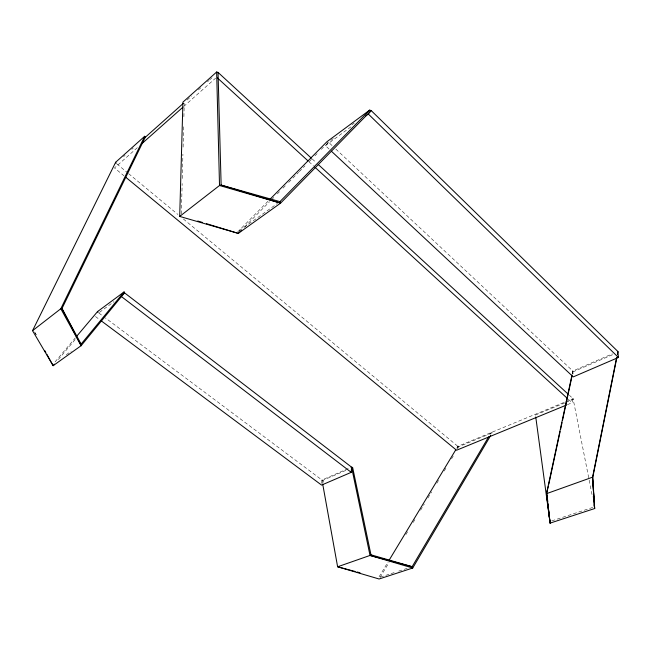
<?xml version="1.0" encoding="UTF-8"?>
<svg xmlns="http://www.w3.org/2000/svg" width="651" height="651" viewBox="0 0 651 651"><rect width="100%" height="100%" fill="white"/><g stroke="black" fill="none" stroke-linecap="round" stroke-linejoin="round"><path stroke-width="0.49" stroke-dasharray="3.25 2.44" d="M181.36 213.959L182.15 183.566M182.288 178.496L182.923 154.181M183.102 147.093L183.663 125.822M183.899 116.7L184.241 103.533M321.708 483.392L321.968 479.999L105.356 317.908M572.213 373.975L572.847 371.013L612.339 353.851M572.498 373.894L572.847 371.013L335.835 149.087M567.403 404.67L572.099 402.741L573.075 398.664L569.34 395.23M457.075 448.677L457.865 446.334L564.808 402.09M490.13 434.307L491.155 432.565L492.229 432.874L491.204 434.616M380.143 577.258L389.07 562.448M405.874 534.585L407.974 531.102M413.23 522.395L415.33 518.912M420.579 510.205L424.257 504.11M427.927 498.015L431.605 491.92M436.854 483.213L438.953 479.73M444.202 471.023L446.309 467.54M451.558 458.833L453.657 455.35M457.856 448.384L458.906 446.643L492.229 432.874M379.069 576.851L388.004 562.057M456.815 448.075L457.865 446.334L458.906 446.643M58.346 359.515L75.907 338.666M55.075 361.85L75.345 337.861M329.137 149.12L325.427 145.661L328.43 142.154L332.873 146.312M244.662 226.914L269.506 201.769M272.346 198.897L273.77 197.465M277.318 193.868L279.45 191.719M282.998 188.123L285.838 185.25M288.678 182.378L292.226 178.789M292.934 178.065L298.614 172.32M299.322 171.604L305.002 165.859M309.258 161.546L311.39 159.389M314.938 155.801L317.07 153.644M321.325 149.331L323.457 147.175M327.005 143.586L328.43 142.154M237.696 231.911L268.399 200.89M123.576 156.655L125.065 155.329M131.771 149.348L133.26 148.021M187.081 100.01L191.614 95.966M198.409 89.911L200.777 87.795M207.466 81.831L209.028 80.431M209.728 79.813L211.99 77.786M137.312 147.704L114.511 167.966L123.926 175.737M183.688 106.512L215.619 78.153M330.846 140.364L333.263 138.573M351.817 124.862L354.234 123.08M99.473 312.374L113.933 301.706M325.427 145.661L351.312 126.563M66.288 354.73L71.228 351.19M239.316 230.747L277.505 203.389M322.514 482.993L321.968 479.999L351.564 467.141M321.968 479.999L323.01 480.3L346.145 470.266M572.921 371.908L613.299 354.396M565.727 401.708L573.075 398.664L592.483 496.957M564.873 402.855L535.48 415.004L535.391 414.256L535.659 416.266M565.792 402.473L573.14 399.437L573.075 398.664M380.469 577.095L390.071 573.938M391.031 573.629L394.864 572.367M398.705 571.106L407.347 568.274M551.788 520.881L593.5 507.194M95.469 316.541L99.538 319.576M98.838 313.033L102.093 315.466M116.911 163.946L127.856 173.011M128.638 173.662L177.91 214.464M183.379 218.996L457.865 446.334M308.891 161.7L313.391 165.818M568.347 399.307L572.099 402.741M312.211 158.95L315.947 162.384M36.204 334.785L34.21 331.326L36.139 334.866M323.01 480.3L323.368 482.301M572.847 371.013L573.059 373.943"/><path stroke-width="0.98" d="M331.367 151.195L573.262 376.88L618.45 357.456L617.848 351.459L371.168 110.564L280.581 203.145L238.274 233.383L179.7 216.417L182.931 102.134L216.645 72.001L218.036 72.399L311.463 158.258M101.157 320.788L321.57 485.093L351.239 472.333L351.564 467.141L124.52 292.836L124.081 291.933L97.577 311.552L76.655 336.315M535.797 417.267L550.103 523.111L594.672 508.537L592.5 477.565L616.652 357.415M617.449 353.444L617.848 351.459L617.49 354.38M594.444 506.885L592.833 477.077L616.896 357.35M548.37 486.216L546.498 493.67L550.103 523.111L546.498 493.67L572.001 374.968M548.801 484.23L560.112 431.548M560.544 429.554L562.033 422.597M562.464 420.611L571.855 376.872M81.139 345.681L60.812 308.737L61.975 308.541L81.106 344.11L81.139 345.681L61.975 308.541L145.173 137.385L144.717 136.271L60.812 308.737L32.55 330.684L53.138 365.691L81.139 345.681L124.52 292.836L121.167 296.368L351.239 472.333M32.55 330.684L115.666 162.237L144.717 136.271M488.592 436.919L412.148 566.695L412.734 568.006L379.094 578.999L337.617 566.785L322.693 483.986M490.683 435.486L412.734 568.006L370.02 555.441L337.617 566.785L355.161 571.472M389.054 560.316L455.765 449.817M546.498 493.67L592.833 477.077M81.106 344.11L124.081 291.933M365.878 115.813L368.303 114.023L371.168 110.564L369.638 110.125L326.948 141.723L269.831 199.442M54.44 364.145L53.138 365.691L46.823 354.242M179.7 216.417L219.517 185.502L221.137 185.087L279.938 201.639L369.638 110.125M241.114 230.511L238.274 233.383L206.416 223.651M144.058 138.386L183.305 103.371M141.877 143.651L182.931 107.187M370.02 555.441L370.964 554.798L412.148 566.695L370.02 555.441L351.564 467.141L352.63 467.459L370.964 554.798M566.46 405.06L456.546 450.24L125.488 177.031M357.106 571.993L360.036 572.774M279.938 201.639L280.581 203.145L219.517 185.502L216.645 72.001M280.581 203.145L221.137 185.087L218.036 72.399M197.725 220.998L202.551 222.471M217.401 77.917L308.143 161.009M314.889 167.193L567.599 398.624M318.193 164.443L567.843 393.855M368.303 114.023L618.45 357.456M44.886 350.718L45.855 352.484M97.577 311.552L98.024 312.423M115.666 162.237L116.13 163.295M594.054 504.899L594.672 508.537L592.5 477.565M546.881 493.173L547.19 496.103M547.499 499.032L547.817 501.962M548.02 503.923L548.435 507.829M548.647 509.782L549.892 521.508"/></g></svg>
